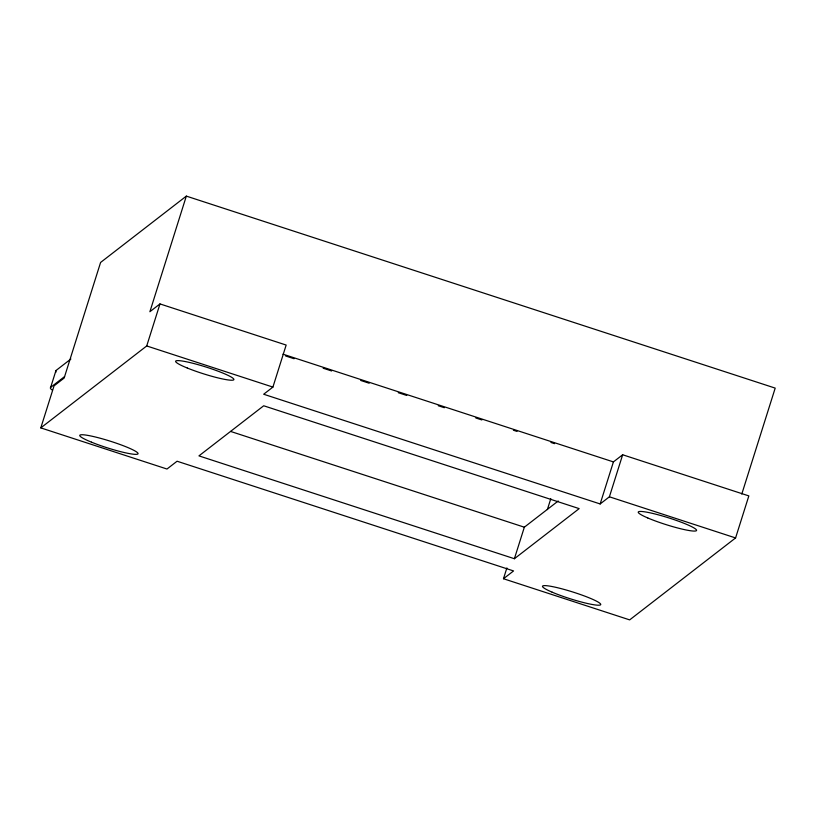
<?xml version="1.0" encoding="UTF-8"?>
<svg xmlns="http://www.w3.org/2000/svg" width="816" height="816" viewBox="0 0 816 816"><rect width="100%" height="100%" fill="white"/><g stroke="black" fill="none" stroke-linecap="round" stroke-linejoin="round"><path stroke-width="1.22" d="M51.938 389.895A44.39 5.253 17.5 0 1 50.663 387.355L55.967 370.535L70.88 358.999M186.334 196.115L149.889 311.722L159.977 303.919L286.161 345.056L272.911 387.09L263.67 394.24L600.158 503.951L613.418 461.907L622.659 454.767L748.843 495.904L735.583 537.938L629.666 619.885L503.482 578.738L513.57 570.935L177.072 461.224L166.984 469.027L40.8 427.89L54.05 385.856L64.138 378.053L100.592 262.456L186.334 196.115L775.2 388.11L741.785 494.078M40.8 427.89L146.717 345.953L159.977 303.919M503.482 578.738L506.889 567.926M514.396 558.725L579.166 508.623L263.701 405.776L198.941 455.879L514.396 558.725L524.341 527.197L558.215 500.993M547.363 509.592L550.8 498.688M600.158 503.951L609.399 496.801L622.659 454.767M50.663 387.355L64.586 376.584M282.968 354.175L613.418 461.907M285.59 355.96L294.076 358.724M323.156 368.21L331.633 370.974M360.713 380.46L369.199 383.224M398.279 392.7L406.756 395.464M438.263 405.736L444.322 407.714M475.82 417.986L481.879 419.954M513.386 430.226L517.018 431.419M550.943 442.476L554.584 443.659M146.717 345.953L272.911 387.09M609.399 496.801L735.583 537.938M230.632 431.44L524.341 527.197M56.09 372.014A44.39 5.253 17.5 0 1 55.967 370.535M647.741 517.946A30.518 3.611 17.5 0 0 695.875 530.92A30.518 3.611 17.5 0 0 658.726 514.947A30.518 3.611 17.5 0 0 647.741 517.946M187.313 368.036A30.518 3.611 17.5 0 0 233.692 379.848A30.518 3.611 17.5 0 0 193.31 363.385A30.518 3.611 17.5 0 0 187.313 368.036M91.474 442.17A30.518 3.611 17.5 0 0 137.853 453.992A30.518 3.611 17.5 0 0 97.481 437.519A30.518 3.611 17.5 0 0 91.474 442.17M552.126 592.171A30.518 3.611 17.5 0 0 600.107 605.044A30.518 3.611 17.5 0 0 562.622 589.019A30.518 3.611 17.5 0 0 552.126 592.171"/></g></svg>
